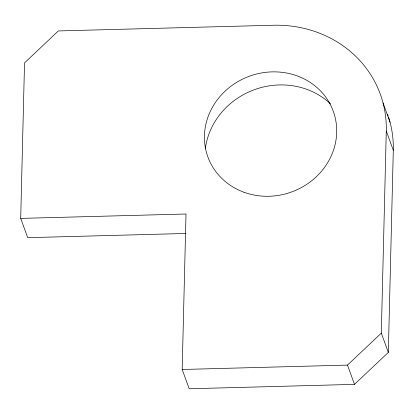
<?xml version="1.0" encoding="UTF-8"?>
<svg xmlns="http://www.w3.org/2000/svg" width="414" height="414" viewBox="0 0 414 414"><rect width="100%" height="100%" fill="white"/><g stroke="black" fill="none" stroke-linecap="round" stroke-linejoin="round"><path stroke-width="0.62" d="M20.7 218.395L24.529 62.918L58.353 30.941L273.25 25.238A116.758 107.79 -20 0 1 386.283 131.005L393.3 150.277L388.322 352.402L354.498 384.373L189.193 388.762L182.176 369.485L186.005 214.007L20.7 218.395L27.717 237.672L185.917 233.47M388.322 352.402L381.31 333.125L386.283 131.005M182.176 369.485L347.481 365.096L381.31 333.125M383.033 102.941L390.05 122.213M347.481 365.096L354.498 384.373M387.607 114.269A116.758 107.79 -20 0 1 388.234 116.096M388.632 117.312A116.758 107.79 -20 0 1 393.3 150.277M205.391 148.372A73.392 67.756 -20 0 1 255.019 89.46A73.392 67.756 -20 0 1 330.574 103.955M243.981 192.251A66.716 61.593 -20 0 0 336.313 124.091A66.716 61.593 -20 0 0 231.421 85.884A66.716 61.593 -20 0 0 243.981 192.251"/></g></svg>
